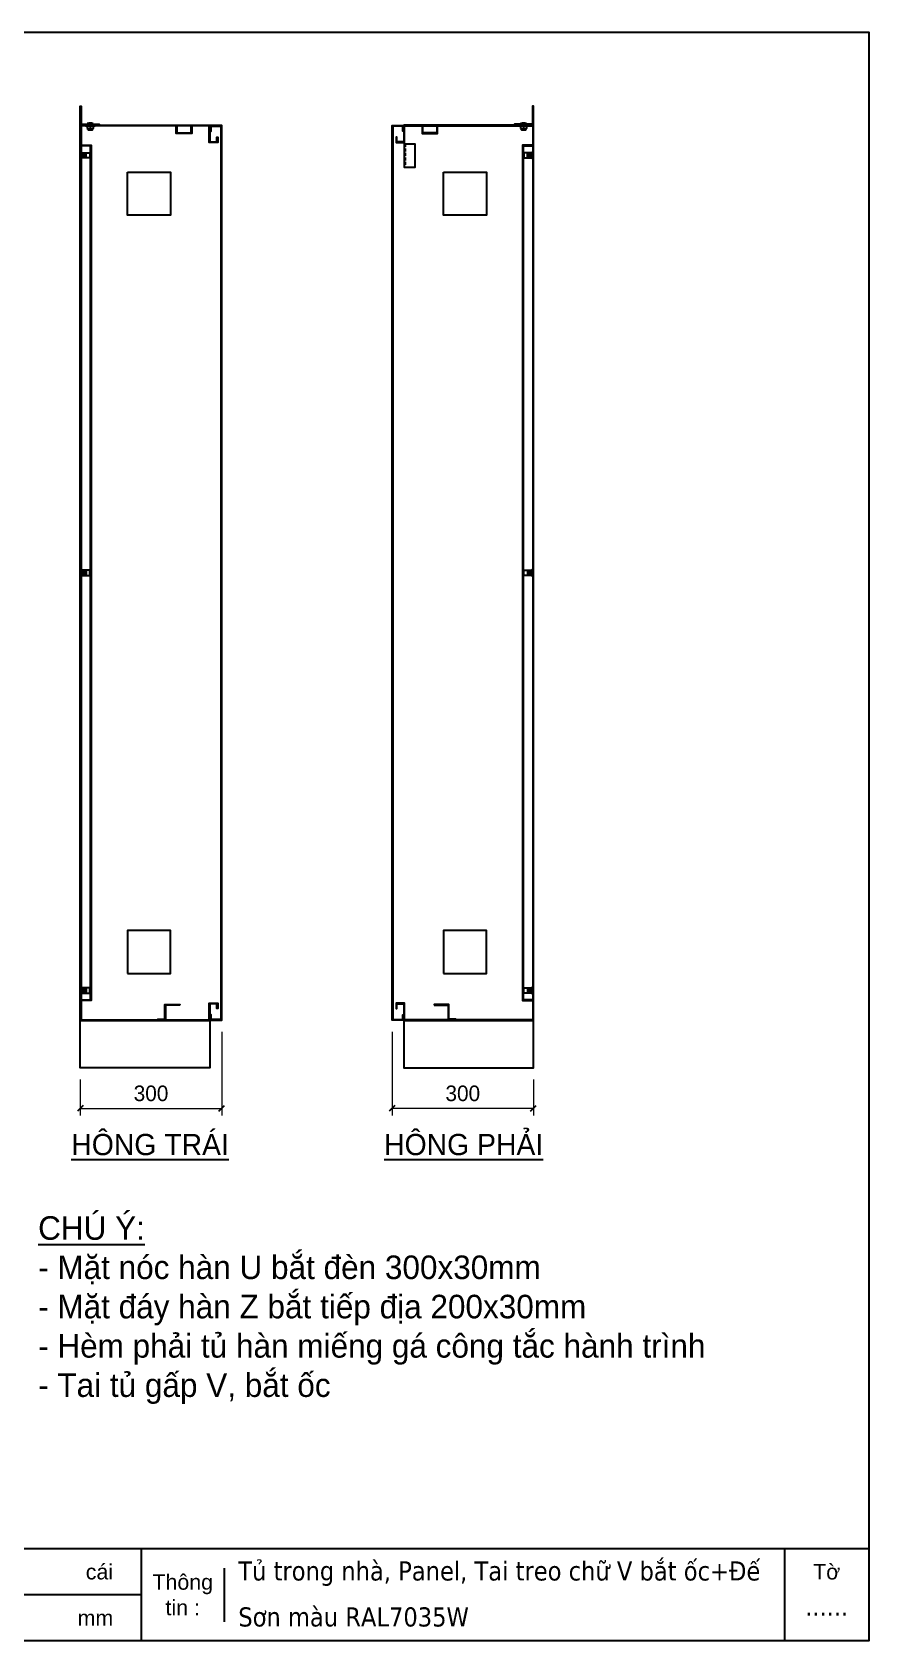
# Model space of a CAD drawing. Header units: millimetres. Extents: x 0 to 4827, y 0 to 3413.
# Drawn here: x 3052 to 4827, y 0 to 3413 of the extents above; entities that cross this region are included whole.
import ezdxf
from ezdxf.enums import TextEntityAlignment as Align

# ---------------------------------------------------------------- set-up
doc = ezdxf.new("R2010")
doc.units = ezdxf.units.MM
doc.linetypes.add('HIDDEN', pattern=[9.525, 6.35, -3.175])
doc.layers.add('DIM', color=253, linetype='Continuous')
doc.styles.add('Arial', font='arial.ttf')
doc.styles.add('Tahoma (Input Text)', font='tahoma.ttf')
doc.dimstyles.new('Dim-33', dxfattribs={"dimtxt": 33, "dimasz": 12, "dimexe": 15, "dimexo": 25, "dimgap": 15, "dimtad": 1, "dimdec": 0, "dimtxsty": 'Standard', "dimblk": 'OBLIQUE', "dimcen": 10, "dimclrd": 5, "dimclre": 5, "dimclrt": 3, "dimazin": 3, "dimtfac": 1, "dimtdec": 0, "dimtmove": 0, "dimatfit": 3, "dimldrblk": 'OPEN30', "dimlwd": 9, "dimlwe": 9})

# ---------------------------------------------------------------- blocks, each defined once
blk = doc.blocks.new('khungtenAsean2')
at = {"color": 7}
for p, q in [((2970, -1980), (0, -1980)), ((2020, -1980), (2020, -2100)), ((2860, -1980), (2860, -2100)), ((2128.3, -2005), (2128.3, -2075)), ((2020, -2040), (0, -2040))]:
    blk.add_line(p, q, dxfattribs=at)
blk.add_lwpolyline([(0, 0), (2970, 0), (2970, -2100), (0, -2100)], close=True, dxfattribs=at)
at = {"color": 2, "char_height": 20, "style": 'Arial'}
for s, insert, width, attachment_point in [('cái', (1947.6, -2010), 917.634, 4), ('Thông\\Ptin :', (2074.2, -2040), 108.311, 5), ('Tờ', (2915, -2010), 110, 5), ('mm', (1936.9, -2070), 917.634, 4)]:
    blk.add_mtext(s, dxfattribs=dict(at, insert=insert, width=width, attachment_point=attachment_point))
at = {"color": 1, "style": 'Tahoma (Input Text)', "flags": 8}
for tag, p in [('#03', (506.6, -2019.3)), ('#01', (137.1, -2021.3)), ('#05', (1106.6, -2021.3)), ('#07', (1834.7, -2021.3)), ('#09', (2146.7, -2021.3)), ('#02', (98.5, -2081.3)), ('#04', (486.1, -2081.3)), ('#06', (1065.3, -2081.3)), ('#08', (1817.4, -2081.3)), ('#10', (2146.7, -2081.3))]:
    blk.add_attdef(tag, p, '', height=25, dxfattribs=at)
blk.add_attdef('#11', text='', height=25, dxfattribs=at).set_placement((2915, -2067.3), align=Align.CENTER)
blk = doc.blocks.new('A$C6473644D')
at = {"color": 5}
for p, q in [((1.5, 8), (12.5, 8)), ((2.5, 18), (2.5, 8)), ((3.5, 18), (3.5, 8)), ((4.5, 18), (4.5, 8)), ((5.5, 18), (5.5, 8)), ((6.5, 18), (6.5, 8)), ((7.5, 18), (7.5, 8)), ((8.5, 18), (8.5, 8)), ((9.5, 18), (9.5, 8)), ((10.5, 18), (10.5, 8)), ((11.5, 18), (11.5, 8))]:
    blk.add_line(p, q, dxfattribs=at)
for points in [[(0, 19), (14, 19), (14, 18), (0, 18)], [(1.5, 18), (12.5, 18), (12.5, 0), (1.5, 0)]]:
    blk.add_lwpolyline(points, close=True, dxfattribs=at)
blk = doc.blocks.new('*D14')
at = {"color": 0, "linetype": 'ByBlock', "lineweight": -2}
for p, q in [((3159.9, 1135.6), (3147.9, 1123.6)), ((3447.9, 1123.6), (3459.9, 1135.6))]:
    blk.add_line(p, q, dxfattribs=at)
at = {"layer": 'Defpoints', "color": 0, "transparency": 16777216}
for p in [(3453.9, 1316.9), (3153.9, 1215.9), (3453.9, 1129.6)]:
    blk.add_point(p, dxfattribs=at)
at = {"layer": 'DIM', "color": 5, "lineweight": 9, "transparency": 16777216}
for p, q in [((3453.9, 1291.9), (3453.9, 1114.6)), ((3153.9, 1190.9), (3153.9, 1114.6)), ((3153.9, 1129.6), (3453.9, 1129.6))]:
    blk.add_line(p, q, dxfattribs=at)
at = {"layer": 'DIM', "color": 3, "transparency": 16777216, "insert": (3303.9, 1161.4), "char_height": 33, "attachment_point": 5}
blk.add_mtext('300', dxfattribs=at)
blk = doc.blocks.new('_Oblique')
at = {"color": 0, "linetype": 'ByBlock', "lineweight": -2}
blk.add_line((-0.5, -0.5), (0.5, 0.5), dxfattribs=at)
blk = doc.blocks.new('_Open30')
at = {"color": 0, "linetype": 'ByBlock', "lineweight": -2}
for p, q in [((-1, 0.27), (0, 0)), ((0, 0), (-1, -0.27)), ((0, 0), (-1, 0))]:
    blk.add_line(p, q, dxfattribs=at)
blk = doc.blocks.new('*D15')
at = {"color": 0, "linetype": 'ByBlock', "lineweight": -2}
for p, q in [((3821.5, 1135.6), (3809.5, 1123.6)), ((4109.5, 1123.6), (4121.5, 1135.6))]:
    blk.add_line(p, q, dxfattribs=at)
at = {"layer": 'Defpoints', "color": 0, "transparency": 16777216}
for p in [(3815.5, 1316.9), (4115.5, 1215.9), (3815.5, 1129.6)]:
    blk.add_point(p, dxfattribs=at)
at = {"layer": 'DIM', "color": 5, "lineweight": 9, "transparency": 16777216}
for p, q in [((3815.5, 1291.9), (3815.5, 1114.6)), ((4115.5, 1190.9), (4115.5, 1114.6)), ((4115.5, 1129.6), (3815.5, 1129.6))]:
    blk.add_line(p, q, dxfattribs=at)
at = {"layer": 'DIM', "color": 3, "transparency": 16777216, "insert": (3965.5, 1161.4), "char_height": 33, "attachment_point": 5}
blk.add_mtext('300', dxfattribs=at)
blk = doc.blocks.new('ecu8van')
at = {"color": 5}
for p, q in [((-6.5, 4.8), (-5.5, 5.5)), ((-6.5, 4.8), (-6.5, 0.8)), ((-6.5, 0.8), (-5.5, 0)), ((-5.5, 5.5), (5.5, 5.5)), ((-5.5, 0), (5.5, 0)), ((0, 4.8), (0, 0.8)), ((6.5, 4.8), (5.5, 5.5)), ((6.5, 0.8), (5.5, 0)), ((6.5, 4.8), (6.5, 0.8))]:
    blk.add_line(p, q, dxfattribs=at)
for centre, start, end in [((-3.2, -1.9), 64.0108, 115.9892), ((-3.2, 7.4), 244.0108, 295.9892), ((3.2, -1.9), 64.0108, 115.9892), ((3.2, 7.4), 244.0108, 295.9892)]:
    blk.add_arc(centre, 7.42, start, end, dxfattribs=at)
blk = doc.blocks.new('A$C25855F30')
at = {"color": 5}
for p, q in [((3.3, 12.5), (15.8, 12.5)), ((5.5, 12.5), (13.5, 12.5)), ((7, 10), (5.5, 12.5)), ((5.5, 9.2), (13.5, 10.1)), ((5.5, 2.2), (8.2, 2.5)), ((5.5, 1.2), (13.5, 2.1)), ((5.5, 0.2), (13.5, 1.1)), ((12, 10), (13.5, 12.5)), ((12.7, 9), (13.5, 9.1))]:
    blk.add_line(p, q, dxfattribs=at)
blk.add_lwpolyline([(19, 9), (19, 8), (0, 8), (0, 9)], close=True, dxfattribs=at)
for points in [[(3.3, 12.5), (3.3, 14)], [(5.5, 9), (5.5, 12.5), (13.5, 12.5), (13.5, 9)], [(13.5, 2.5), (13.5, 0), (5.5, 0), (5.5, 2.5)], [(15.8, 14), (15.8, 12.5)], [(13.5, 0), (5.5, 0)]]:
    blk.add_lwpolyline(points, dxfattribs=at)
for centre, radius, start, end in [((9.5, -5), 20, 71.8194, 108.1806), ((9.5, 8.7), 2.83, 28.0725, 151.9275)]:
    blk.add_arc(centre, radius, start, end, dxfattribs=at)
at = {"color": 0}
blk.add_blockref('ecu8van', (9.5, 2.5), dxfattribs=at)

msp = doc.modelspace()

# ---------------------------------------------------------------- linework, layer by layer
at = {"color": 8, "linetype": 'HIDDEN'}
msp.add_line((3843.5, 3175.9), (3843.5, 3125.9), dxfattribs=at)
at = {"color": 8}
for points in [[(3153.9, 3215.9), (3153.9, 3255.9), (3155.9, 3255.9), (3155.9, 3217.9), (3193.9, 3217.9), (3193.9, 3215.9)], [(4115.5, 3215.9), (4115.5, 3255.9), (4113.5, 3255.9), (4113.5, 3217.9), (4075.5, 3217.9), (4075.5, 3215.9)], [(3842, 3175.9), (3863.5, 3175.9), (3863.5, 3125.9), (3842, 3125.9)], [(3155.4, 3171.9), (3155.4, 3173.4), (3176.9, 3173.4), (3176.9, 1358.4), (3155.4, 1358.4), (3155.4, 1359.9), (3175.4, 1359.9), (3175.4, 3171.9)], [(4114, 3171.9), (4114, 3173.4), (4092.5, 3173.4), (4092.5, 1358.4), (4114, 1358.4), (4114, 1359.9), (4094, 1359.9), (4094, 3171.9)]]:
    msp.add_lwpolyline(points, close=True, dxfattribs=at)
at = {"color": 7}
for points in [[(3155.4, 1317.4), (3427.4, 1317.4), (3427.4, 1352.9), (3445.4, 1352.9), (3445.4, 1341.4), (3443.9, 1341.4), (3443.9, 1351.4), (3428.9, 1351.4), (3428.9, 1315.9), (3153.9, 1315.9), (3153.9, 3215.9), (3428.9, 3215.9), (3428.9, 3180.4), (3443.9, 3180.4), (3443.9, 3190.4), (3445.4, 3190.4), (3445.4, 3178.9), (3427.4, 3178.9), (3427.4, 3214.4), (3155.4, 3214.4)], [(3358.9, 3214.4), (3358.9, 3199.4), (3388.9, 3199.4), (3388.9, 3214.4), (3390.4, 3214.4), (3390.4, 3197.9), (3357.4, 3197.9), (3357.4, 3214.4)], [(3429.9, 1328.4), (3429.9, 1316.9), (3453.9, 1316.9), (3453.9, 3214.9), (3429.9, 3214.9), (3429.9, 3203.4), (3431.4, 3203.4), (3431.4, 3213.4), (3452.4, 3213.4), (3452.4, 1318.4), (3431.4, 1318.4), (3431.4, 1328.4)], [(3839.5, 1328.4), (3839.5, 1316.9), (3815.5, 1316.9), (3815.5, 3214.9), (3839.5, 3214.9), (3839.5, 3203.4), (3838, 3203.4), (3838, 3213.4), (3817, 3213.4), (3817, 1318.4), (3838, 1318.4), (3838, 1328.4)], [(4114, 1317.4), (3842, 1317.4), (3842, 1352.9), (3824, 1352.9), (3824, 1341.4), (3825.5, 1341.4), (3825.5, 1351.4), (3840.5, 1351.4), (3840.5, 1315.9), (4115.5, 1315.9), (4115.5, 3215.9), (3840.5, 3215.9), (3840.5, 3180.4), (3825.5, 3180.4), (3825.5, 3190.4), (3824, 3190.4), (3824, 3178.9), (3842, 3178.9), (3842, 3214.4), (4114, 3214.4)], [(3910.5, 3214.4), (3910.5, 3199.4), (3880.5, 3199.4), (3880.5, 3214.4), (3879, 3214.4), (3879, 3197.9), (3912, 3197.9), (3912, 3214.4)], [(3364.9, 1348.9), (3334.9, 1348.9), (3334.9, 1317.4), (3318.4, 1317.4), (3318.4, 1318.9), (3333.4, 1318.9), (3333.4, 1350.4), (3364.9, 1350.4)], [(3904.5, 1348.9), (3934.5, 1348.9), (3934.5, 1317.4), (3951, 1317.4), (3951, 1318.9), (3936, 1318.9), (3936, 1350.4), (3904.5, 1350.4)]]:
    msp.add_lwpolyline(points, close=True, dxfattribs=at)
at = {"color": 2}
for points in [[(3253.9, 3115.9), (3344.9, 3115.9), (3344.9, 3024.9), (3253.9, 3024.9)], [(3924.5, 3115.9), (4015.5, 3115.9), (4015.5, 3024.9), (3924.5, 3024.9)], [(3253.9, 1415.9), (3344.9, 1415.9), (3344.9, 1506.9), (3253.9, 1506.9)], [(3924.5, 1415.9), (4015.5, 1415.9), (4015.5, 1506.9), (3924.5, 1506.9)]]:
    msp.add_lwpolyline(points, close=True, dxfattribs=at)
for points in [[(3153.9, 1315.9), (3428.9, 1315.9), (3428.9, 1215.9), (3153.9, 1215.9)], [(4115.5, 1315.9), (3840.5, 1315.9), (3840.5, 1215.9), (4115.5, 1215.9)]]:
    msp.add_lwpolyline(points, close=True)

# ---------------------------------------------------------------- block references
at = {"color": 7}
ref = msp.add_blockref('khungtenAsean2', (0, 3413.1), dxfattribs=dict(at, xscale=1.625305499997921, yscale=1.625305499997921, zscale=1.625305499997921))
ref.add_attrib('#11', '......', dxfattribs={"color": 1, "height": 40.63, "style": 'Tahoma (Input Text)'}).set_placement((4737.8, 53.1), align=Align.CENTER)
ref.add_attrib('#09', 'Tủ trong nhà, Panel, Tai treo chữ V bắt ốc+Đế', (3489.1, 128), dxfattribs={"color": 1, "height": 40.633, "style": 'Tahoma (Input Text)'})
ref.add_attrib('#10', 'Sơn màu RAL7035W', (3489.1, 30.4), dxfattribs={"color": 1, "height": 40.633, "style": 'Tahoma (Input Text)'})
for p in [(3165.4, 3205.4), (4085, 3205.4)]:
    msp.add_blockref('A$C25855F30', p)
for p, rotation in [((3174.4, 3144.9), 90), ((4095, 2272.9), 270), ((4095, 1386.9), 270)]:
    msp.add_blockref('A$C6473644D', p, dxfattribs=dict(rotation=rotation))
at = {"xscale": -1}
for p, rotation in [((4095, 3144.9), 270), ((3174.4, 2272.9), 90), ((3174.4, 1386.9), 90)]:
    msp.add_blockref('A$C6473644D', p, dxfattribs=dict(at, rotation=rotation))

# ---------------------------------------------------------------- texts
at = {"color": 7, "char_height": 45, "width": 1000, "attachment_point": 2}
for s, insert in [('{\\LHÔNG TRÁI}', (3301.9, 1075.5)), ('{\\LHÔNG PHẢI}', (3967.4, 1075.5))]:
    msp.add_mtext(s, dxfattribs=dict(at, insert=insert))
at = {"color": 1, "insert": (3064.3, 900.9), "char_height": 50, "width": 1620.037, "attachment_point": 1}
msp.add_mtext('{\\LCHÚ Ý:\\P}- Mặt nóc hàn U bắt đèn 300x30mm\\P- Mặt đáy hàn Z bắt tiếp địa 200x30mm\\P- Hèm phải tủ hàn miếng gá công tắc hành trình\\P- Tai tủ gấp V, bắt ốc', dxfattribs=at)

# ---------------------------------------------------------------- dimensions: what is measured, and where the dimension line sits
at = {"layer": 'DIM'}
dim = msp.add_linear_dim(base=(3453.9, 1129.6), p1=(3153.9, 1215.9), p2=(3453.9, 1316.9), dimstyle='Dim-33', dxfattribs=at)
dim.commit()
dim.dimension.update_dxf_attribs({"geometry": '*D14', "text_midpoint": (3303.9, 1161.4)})
dim = msp.add_linear_dim(base=(3815.5, 1129.6), p1=(4115.5, 1215.9), p2=(3815.5, 1316.9), angle=180, dimstyle='Dim-33', dxfattribs=at)
dim.commit()
dim.dimension.update_dxf_attribs({"geometry": '*D15', "text_midpoint": (3965.5, 1161.4)})

doc.saveas('drawing.dxf')
